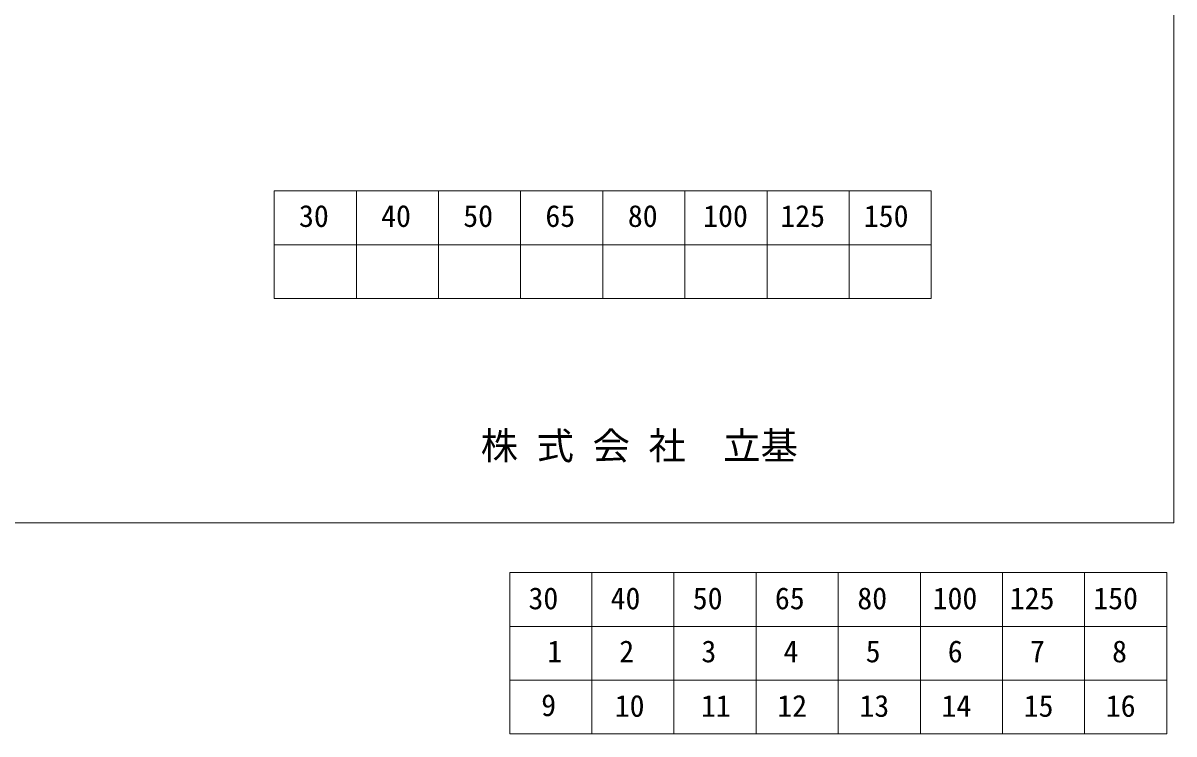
# Model space of a CAD drawing. Units: millimetres, scale not verified. Extents: x -6420 to 6420, y -3039 to 3039.
# Drawn here: x 4365 to 6420, y -3039 to -1769 of the extents above; entities that cross this region are included whole.
import ezdxf
from ezdxf.enums import TextEntityAlignment as Align

# ---------------------------------------------------------------- set-up
doc = ezdxf.new("R2010")
doc.units = ezdxf.units.MM
doc.header["$LTSCALE"] = 20
for name, color, linetype, lineweight in [('0-2_waku', 7, 'Continuous', 18), ('0-D_文字１', 7, 'Continuous', 18), ('1-4_文字２', 7, 'Continuous', 5)]:
    doc.layers.add(name, color=color, linetype=linetype, lineweight=lineweight)
doc.styles.add('ＭＳ ゴシック', font='')
doc.styles.get('ＭＳ ゴシック').set_extended_font_data('MS Gothic')

msp = doc.modelspace()

# ---------------------------------------------------------------- linework, layer by layer
at = {"layer": '0-2_waku'}
for p, q in [((6420, 3038.52), (6420, -2661.48)), ((6420, 3038.52), (6420, -2661.48)), ((6420, 3038.52), (6420, -2661.48)), ((6420, 3038.52), (6420, -2661.48)), ((6420, 2682.27), (6420, -2661.48)), ((6420, 2682.27), (6420, -2661.48)), ((4813.33, -2069.13), (4813.33, -2261.13)), ((4813.33, -2069.13), (4813.33, -2261.13)), ((4813.33, -2069.13), (4813.33, -2261.13)), ((4813.33, -2069.13), (4813.33, -2261.13)), ((4813.33, -2069.13), (5986.67, -2069.13)), ((4960, -2069.13), (4960, -2261.13)), ((5106.67, -2069.13), (5106.67, -2261.13)), ((5106.67, -2069.13), (5106.67, -2261.13)), ((5253.33, -2069.13), (5253.33, -2261.13)), ((5400, -2069.13), (5400, -2261.13)), ((5546.67, -2069.13), (5546.67, -2261.13)), ((5693.33, -2069.13), (5693.33, -2261.13)), ((5840, -2069.13), (5840, -2261.13)), ((5986.67, -2069.13), (5986.67, -2261.13)), ((4813.33, -2165.13), (5986.67, -2165.13)), ((4813.33, -2261.13), (5986.67, -2261.13)), ((-1740, -2661.48), (6420, -2661.48))]:
    msp.add_line(p, q, dxfattribs=at)
msp.add_lwpolyline([(-1740, 3038.52), (6420, 3038.52), (6420, -2661.48)], dxfattribs=at)
at = {"layer": '1-4_文字２'}
for p, q in [((5233.82, -2750.65), (5233.82, -2942.65)), ((5233.82, -2750.65), (5233.82, -2942.65)), ((5233.82, -2750.65), (5233.82, -2942.65)), ((5233.82, -2750.65), (5233.82, -2942.65)), ((5233.82, -2750.65), (6407.15, -2750.65)), ((5233.82, -2750.65), (5233.82, -2942.65)), ((5233.82, -2750.65), (5233.82, -2942.65)), ((5233.82, -2750.65), (5233.82, -2942.65)), ((5233.82, -2750.65), (5233.82, -2942.65)), ((5233.82, -2750.65), (6407.15, -2750.65)), ((5380.48, -2750.65), (5380.48, -2942.65)), ((5380.48, -2750.65), (5380.48, -2942.65)), ((5527.15, -2750.65), (5527.15, -2942.65)), ((5527.15, -2750.65), (5527.15, -2942.65)), ((5527.15, -2750.65), (5527.15, -2942.65)), ((5527.15, -2750.65), (5527.15, -2942.65)), ((5673.82, -2750.65), (5673.82, -2942.65)), ((5673.82, -2750.65), (5673.82, -2942.65)), ((5820.48, -2750.65), (5820.48, -2942.65)), ((5820.48, -2750.65), (5820.48, -2942.65)), ((5967.15, -2750.65), (5967.15, -2942.65)), ((5967.15, -2750.65), (5967.15, -2942.65)), ((6113.82, -2750.65), (6113.82, -2942.65)), ((6113.82, -2750.65), (6113.82, -2942.65)), ((6260.48, -2750.65), (6260.48, -2942.65)), ((6260.48, -2750.65), (6260.48, -2942.65)), ((6407.15, -2750.65), (6407.15, -2942.65)), ((6407.15, -2750.65), (6407.15, -2942.65)), ((5233.82, -2846.65), (6407.15, -2846.65)), ((5233.82, -2846.65), (6407.15, -2846.65)), ((5233.82, -2942.65), (6407.15, -2942.65)), ((5233.82, -2942.65), (6407.15, -2942.65)), ((5233.82, -2942.65), (5233.82, -3038.65)), ((5233.82, -2942.65), (5233.82, -3038.65)), ((5233.82, -2942.65), (5233.82, -3038.65)), ((5233.82, -2942.65), (5233.82, -3038.65)), ((5233.82, -2942.65), (6407.15, -2942.65)), ((5233.82, -2942.65), (5233.82, -3038.65)), ((5233.82, -2942.65), (5233.82, -3038.65)), ((5233.82, -2942.65), (5233.82, -3038.65)), ((5233.82, -2942.65), (5233.82, -3038.65)), ((5233.82, -2942.65), (6407.15, -2942.65)), ((5380.48, -2942.65), (5380.48, -3038.65)), ((5380.48, -2942.65), (5380.48, -3038.65)), ((5527.15, -2942.65), (5527.15, -3038.65)), ((5527.15, -2942.65), (5527.15, -3038.65)), ((5527.15, -2942.65), (5527.15, -3038.65)), ((5527.15, -2942.65), (5527.15, -3038.65)), ((5673.82, -2942.65), (5673.82, -3038.65)), ((5673.82, -2942.65), (5673.82, -3038.65)), ((5820.48, -2942.65), (5820.48, -3038.65)), ((5820.48, -2942.65), (5820.48, -3038.65)), ((5967.15, -2942.65), (5967.15, -3038.65)), ((5967.15, -2942.65), (5967.15, -3038.65)), ((6113.82, -2942.65), (6113.82, -3038.65)), ((6113.82, -2942.65), (6113.82, -3038.65)), ((6260.48, -2942.65), (6260.48, -3038.65)), ((6260.48, -2942.65), (6260.48, -3038.65)), ((6407.15, -2942.65), (6407.15, -3038.65)), ((6407.15, -2942.65), (6407.15, -3038.65)), ((5233.82, -3038.65), (6407.15, -3038.65)), ((5233.82, -3038.65), (6407.15, -3038.65))]:
    msp.add_line(p, q, dxfattribs=at)

# ---------------------------------------------------------------- texts
at = {"layer": '0-D_文字１', "style": 'ＭＳ ゴシック'}
for s, height, p in [('30', 39.1, (4857.59, -2145.13)), ('40', 39.1, (5004.25, -2145.13)), ('50', 39.1, (5150.92, -2145.13)), ('65', 39.1, (5297.59, -2145.13)), ('80', 39.1, (5444.8, -2145.13)), ('100', 39.1, (5579.29, -2145.13)), ('125', 39.1, (5717.14, -2145.13)), ('150', 39.1, (5866.16, -2145.13)), (' 株 式 会 社\u3000立基', 48.88, (5148.71, -2563.29))]:
    msp.add_text(s, height=height, dxfattribs=at).set_placement(p, align=Align.BOTTOM_LEFT)
at = {"layer": '1-4_文字２', "style": 'ＭＳ ゴシック'}
for s, p in [('30', (5267.35, -2827.74)), ('30', (5267.35, -2827.74)), ('40', (5414.02, -2827.74)), ('40', (5414.02, -2827.74)), ('50', (5560.69, -2827.74)), ('50', (5560.69, -2827.74)), ('65', (5707.35, -2827.74)), ('65', (5707.35, -2827.74)), ('80', (5854.56, -2827.74)), ('80', (5854.56, -2827.74)), ('100', (5989.06, -2827.74)), ('100', (5989.06, -2827.74)), ('125', (6126.91, -2827.74)), ('125', (6126.91, -2827.74)), ('150', (6275.93, -2827.74)), ('150', (6275.93, -2827.74)), ('1', (5300.88, -2922.45)), ('2', (5429.47, -2922.45)), ('3', (5576.13, -2922.45)), ('4', (5722.8, -2922.45)), ('5', (5869.47, -2922.45)), ('6', (6016.13, -2922.45)), ('7', (6162.8, -2922.45)), ('8', (6309.47, -2922.45)), ('9', (5290.13, -3018.45)), ('10', (5421.35, -3019.74)), ('11', (5575.34, -3019.74)), ('12', (5711.62, -3019.74)), ('13', (5858.29, -3019.74)), ('14', (6004.95, -3019.74)), ('15', (6151.62, -3019.74)), ('16', (6298.29, -3019.74))]:
    msp.add_text(s, height=39.1, dxfattribs=at).set_placement(p, align=Align.BOTTOM_LEFT)

doc.saveas('drawing.dxf')
